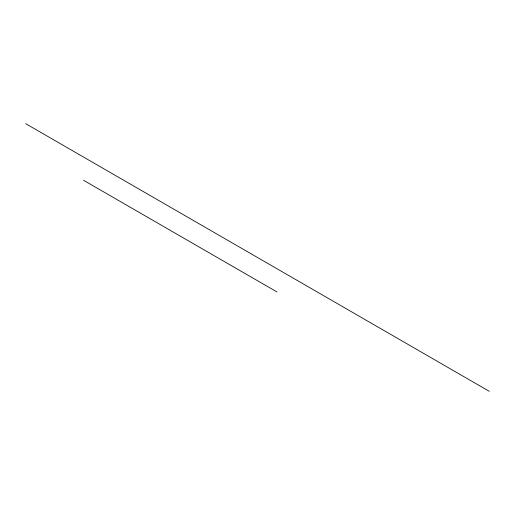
<?xml version="1.0" encoding="UTF-8"?>
<svg xmlns="http://www.w3.org/2000/svg" width="515" height="515" viewBox="0 0 515 515"><rect width="100%" height="100%" fill="white"/><g stroke="black" fill="none" stroke-linecap="round" stroke-linejoin="round"><path stroke-width="0.77" d="M25.75 123.703L489.25 391.297M83.533 180.269L276.967 291.947"/></g></svg>
